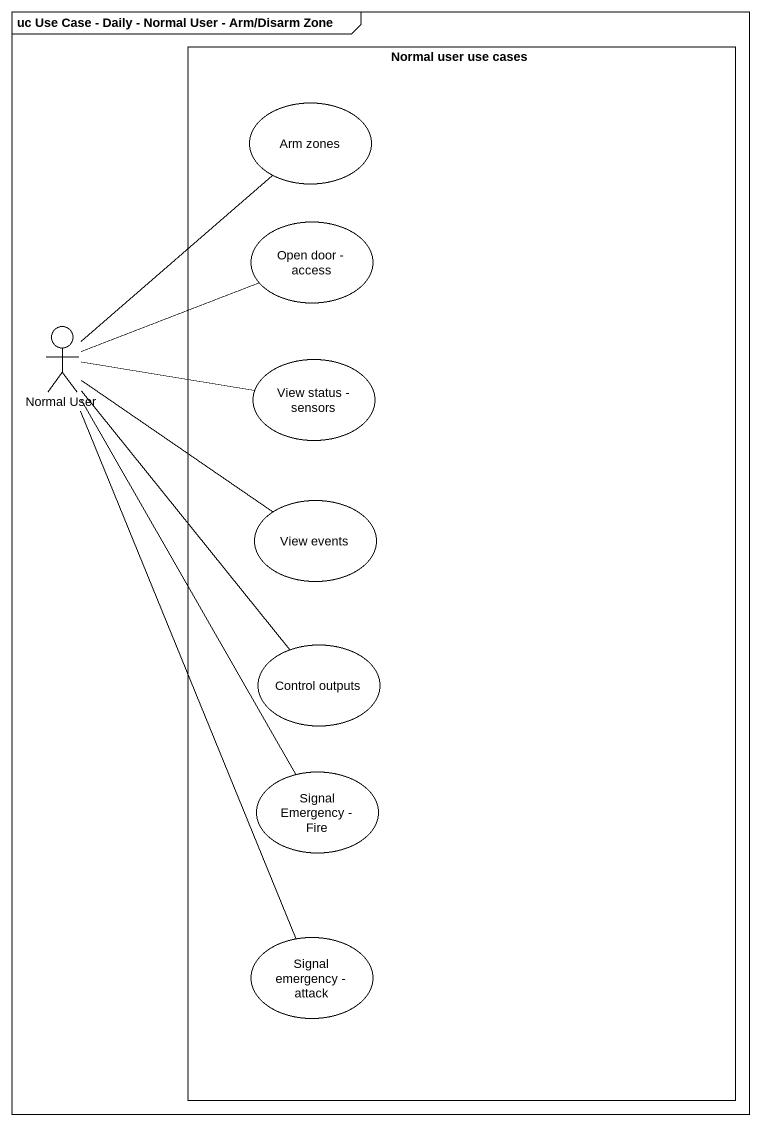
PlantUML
@startuml
mainframe uc Use Case - Daily - Normal User - Arm/Disarm Zone
rectangle "Normal user use cases" as Normal_user_use_cases {
  usecase "Arm zones" as Arm_zones
  usecase "Open door - access" as Open_door_access
  usecase "View status - sensors" as View_status_sensors
  usecase "View events" as View_events
  usecase "Control outputs" as Control_outputs
  usecase "Signal Emergency - Fire" as Signal_Emergency_Fire
  usecase "Signal emergency - attack" as Signal_emergency_attack
}
actor "Normal User" as Normal_User
Normal_User -up- Arm_zones
Normal_User -right- Open_door_access
Normal_User -right- View_status_sensors
Normal_User -- View_events
Normal_User -- Control_outputs
Normal_User -- Signal_Emergency_Fire
Normal_User -- Signal_emergency_attack
@enduml
